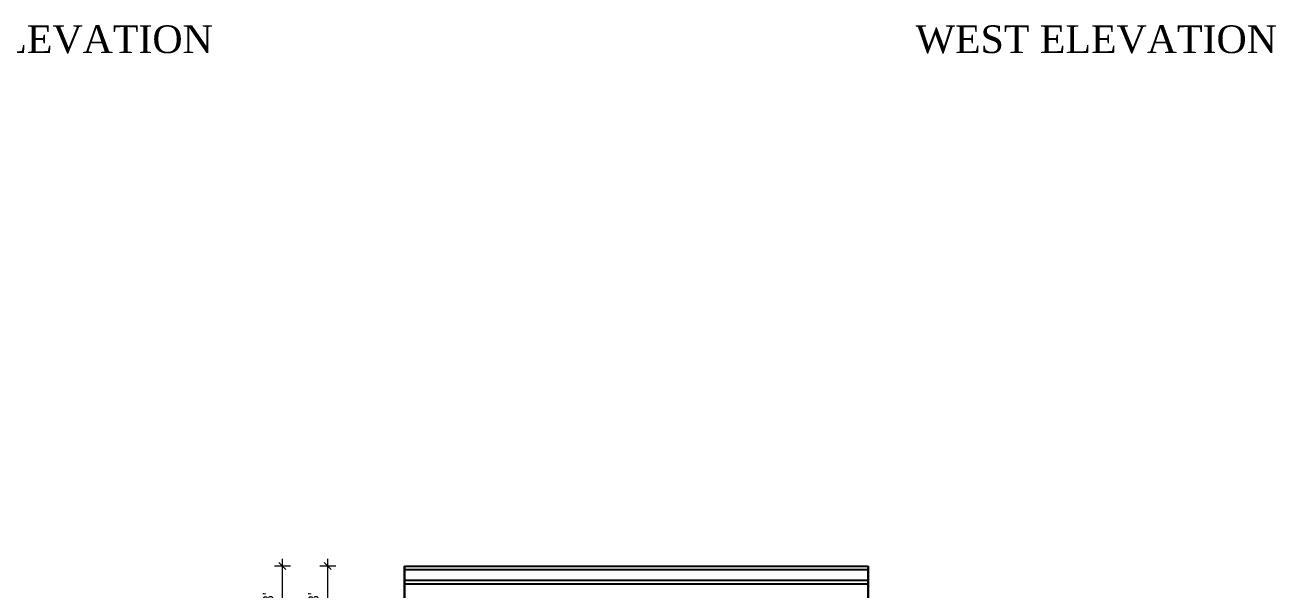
# Model space of a CAD drawing. Header units: inches. Extents: x 58262 to 68316, y -6134 to -3260.
# Drawn here: x 59581 to 60289, y -4860 to -4540 of the extents above; entities that cross this region are included whole.
import ezdxf

# ---------------------------------------------------------------- set-up
doc = ezdxf.new("R2010")
doc.units = ezdxf.units.IN
doc.header["$MEASUREMENT"] = 0
for name, color, linetype, lineweight in [('1', 7, 'Continuous', 25), ('A_Title Text', 105, 'Continuous', 60), ('ELEVATION', 6, 'Continuous', 30)]:
    doc.layers.add(name, color=color, linetype=linetype, lineweight=lineweight)
doc.styles.add('Arial', font='arial.ttf')
doc.styles.get("Standard").update_dxf_attribs({"font": 'times.ttf'})
doc.dimstyles.new('Sudeep', dxfattribs={"dimtxt": 6, "dimasz": 4, "dimexe": 4.5, "dimexo": 4.5, "dimgap": 5, "dimtad": 1, "dimdec": 0, "dimlunit": 4, "dimtxsty": 'Arial', "dimblk": 'OBLIQUE', "dimcen": 250, "dimdle": 4, "dimclrd": 86, "dimclre": 5, "dimclrt": 1, "dimadec": 0, "dimazin": 0, "dimtfac": 1, "dimtdec": 0, "dimtix": 1, "dimtmove": 1, "dimatfit": 3, "dimldrblk": 'OBLIQUE', "dimfxl": 4.5, "dimfxlon": 1, "dimfrac": 2, "dimlwd": 15, "dimlwe": 13, "dimarcsym": 0})

# ---------------------------------------------------------------- blocks, each defined once
blk = doc.blocks.new('_Oblique')
at = {"color": 0, "linetype": 'ByBlock', "lineweight": -2}
blk.add_line((-0.5, -0.5), (0.5, 0.5), dxfattribs=at)
blk = doc.blocks.new('*D797')
at = {"layer": 'A_Title Text', "color": 5, "lineweight": 13, "transparency": 16777216}
for p, q in [((59757.17, -4846.25), (59748.17, -4846.25)), ((59757.17, -4882.25), (59748.17, -4882.25))]:
    blk.add_line(p, q, dxfattribs=at)
at = {"layer": 'A_Title Text', "color": 86, "lineweight": 15, "transparency": 16777216}
blk.add_line((59752.67, -4886.25), (59752.67, -4842.25), dxfattribs=at)
at = {"layer": 'Defpoints', "color": 0, "transparency": 16777216}
for p in [(59752.67, -4846.25), (59796.16, -4846.25), (59796.16, -4882.25)]:
    blk.add_point(p, dxfattribs=at)
at = {"layer": 'A_Title Text', "color": 86, "lineweight": 15, "transparency": 16777216, "xscale": 4, "yscale": 4, "zscale": 4}
for p, rotation in [((59752.67, -4846.25), 90), ((59752.67, -4882.25), 270)]:
    blk.add_blockref('_Oblique', p, dxfattribs=dict(at, rotation=rotation))
at = {"layer": 'A_Title Text', "color": 1, "transparency": 16777216, "insert": (59744.6, -4864.25), "char_height": 6, "attachment_point": 5, "rotation": 90, "style": 'Arial'}
blk.add_mtext("3'", dxfattribs=at)
blk = doc.blocks.new('*D788')
at = {"layer": 'A_Title Text', "color": 5, "lineweight": 13, "transparency": 16777216}
for p, q in [((59731.53, -4846.25), (59722.53, -4846.25)), ((59731.53, -4882.25), (59722.53, -4882.25))]:
    blk.add_line(p, q, dxfattribs=at)
at = {"layer": 'A_Title Text', "color": 86, "lineweight": 15, "transparency": 16777216}
blk.add_line((59727.03, -4886.25), (59727.03, -4842.25), dxfattribs=at)
at = {"layer": 'Defpoints', "color": 0, "transparency": 16777216}
for p in [(59727.03, -4846.25), (59796.16, -4846.25), (59796.16, -4882.25)]:
    blk.add_point(p, dxfattribs=at)
at = {"layer": 'A_Title Text', "color": 86, "lineweight": 15, "transparency": 16777216, "xscale": 4, "yscale": 4, "zscale": 4}
for p, rotation in [((59727.03, -4846.25), 90), ((59727.03, -4882.25), 270)]:
    blk.add_blockref('_Oblique', p, dxfattribs=dict(at, rotation=rotation))
at = {"layer": 'A_Title Text', "color": 1, "transparency": 16777216, "insert": (59718.96, -4864.25), "char_height": 6, "attachment_point": 5, "rotation": 90, "style": 'Arial'}
blk.add_mtext("3'", dxfattribs=at)

msp = doc.modelspace()

# ---------------------------------------------------------------- linework, layer by layer
at = {"layer": '1', "color": 11, "ltscale": 5}
for p, q in [((59796.16, -4846.25), (60058.4, -4846.25)), ((59796.16, -4848.25), (60058.4, -4848.25)), ((59796.16, -4854.25), (60058.4, -4854.25)), ((59796.16, -4856.25), (60058.4, -4856.25))]:
    msp.add_line(p, q, dxfattribs=at)
at = {"layer": 'ELEVATION'}
for p, q in [((59796.16, -5218.25), (59796.16, -4846.25)), ((60058.4, -4882.25), (60058.4, -4846.25))]:
    msp.add_line(p, q, dxfattribs=at)

# ---------------------------------------------------------------- texts
at = {"char_height": 15.677, "width": 236.1313, "attachment_point": 3}
for s, insert in [('{\\fTimes New Roman|b0|i0|c0|p18;EAST ELEVATION}', (59687.64, -4540.58)), ('{\\fTimes New Roman|b0|i0|c0|p18;WEST ELEVATION}', (60289.78, -4540.58))]:
    msp.add_mtext(s, dxfattribs=dict(at, insert=insert))

# ---------------------------------------------------------------- dimensions: what is measured, and where the dimension line sits
at = {"layer": 'A_Title Text'}
for base, picture, middle in [((59727.03, -4846.25), '*D788', (59718.96, -4864.25)), ((59752.67, -4846.25), '*D797', (59744.6, -4864.25))]:
    dim = msp.add_linear_dim(base=base, p1=(59796.16, -4882.25), p2=(59796.16, -4846.25), angle=90, dimstyle='Sudeep', dxfattribs=at)
    dim.commit()
    dim.dimension.update_dxf_attribs({"geometry": picture, "text_midpoint": middle})

doc.saveas('drawing.dxf')
